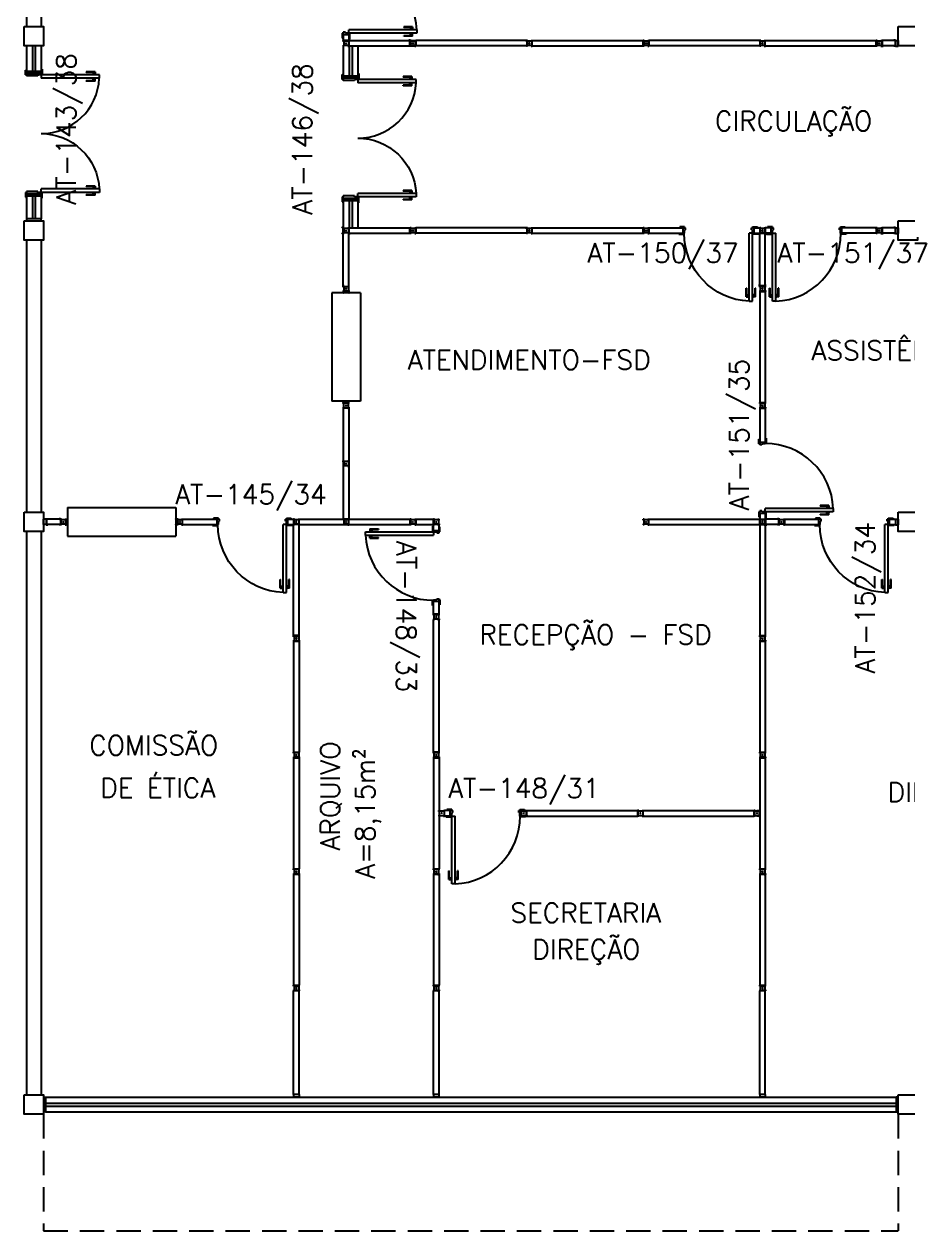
# Model space of a CAD drawing. Header units: millimetres. Extents: x 2069 to 2250, y 1124 to 1284.
# Drawn here: x 2212.09 to 2221.19, y 1154.68 to 1167.11 of the extents above; entities that cross this region are included whole.
import ezdxf

# ---------------------------------------------------------------- set-up
doc = ezdxf.new("R2010")
doc.units = ezdxf.units.MM
doc.linetypes.add('HIDDEN', pattern=[0.375, 0.25, -0.125])
doc.linetypes.add('HIDDEN2', pattern=[0.1875, 0.125, -0.0625])
for name, color, linetype in [('ALV', 2, 'Continuous'), ('DIV', 2, 'Continuous'), ('DIV2', 2, 'Continuous'), ('ENDEREÇO', 2, 'Continuous'), ('JANELA', 1, 'Continuous'), ('MACANETA', 1, 'Continuous'), ('MARCO', 2, 'Continuous'), ('PILARES', 3, 'Continuous'), ('PORTA', 2, 'Continuous'), ('PROJ', 1, 'HIDDEN'), ('TEXTO', 2, 'Continuous'), ('ÁREA', 2, 'Continuous')]:
    doc.layers.add(name, color=color, linetype=linetype)
doc.styles.add('UNB-100', font='simplex.shx', dxfattribs={"height": 0.2})
doc.styles.add('UNB1-100', font='simplex.shx', dxfattribs={"height": 0.2})

# ---------------------------------------------------------------- blocks, each defined once
blk = doc.blocks.new('DIV12')
for p, q in [((-0.0051, 0), (0.0051, 0)), ((0, -0.0051), (0, 0.0051)), ((0.0285, 0.0285), (1.1715, 0.0285)), ((0.0285, -0.0285), (0.0285, 0.0285)), ((1.1715, -0.0285), (1.1715, 0.0285)), ((1.1949, 0), (1.2051, 0)), ((1.2, -0.0051), (1.2, 0.0051)), ((0.0285, -0.0285), (1.1715, -0.0285))]:
    blk.add_line(p, q)
blk = doc.blocks.new('DIV123')
for p, q in [((0.0051, 1.125), (-0.0051, 1.125)), ((0, 1.1199), (0, 1.1301)), ((-0.0285, 0.0285), (-0.0285, 1.0965)), ((0.0285, 1.0965), (-0.0285, 1.0965)), ((0.0285, 0.0285), (0.0285, 1.0965)), ((0.0285, 0.0285), (-0.0285, 0.0285)), ((0.0051, 0), (-0.0051, 0)), ((0, -0.0051), (0, 0.0051))]:
    blk.add_line(p, q)
blk = doc.blocks.new('IMTT')
for p, q in [((-0.005, 0), (0.005, 0)), ((0.029, 0.029), (0, 0.029)), ((0, -0.028), (0, 0.029)), ((0.029, -0.028), (0, -0.028))]:
    blk.add_line(p, q)
blk = doc.blocks.new('MTT')
for p, q in [((-0.029, 0.018), (-0.029, 0.029)), ((-0.019, 0.029), (-0.029, 0.029)), ((-0.024, 0.018), (-0.029, 0.018)), ((-0.024, 0.018), (-0.024, -0.019)), ((-0.019, 0.024), (-0.019, 0.029)), ((-0.019, 0.024), (0.018, 0.024)), ((-0.005, 0), (0.005, 0)), ((0, -0.005), (0, 0.005)), ((0.018, 0.024), (0.018, 0.029)), ((0.018, 0.029), (0.029, 0.029)), ((0.024, 0.018), (0.029, 0.018)), ((0.024, 0.018), (0.024, -0.019)), ((0.029, 0.018), (0.029, 0.029)), ((-0.029, -0.019), (-0.024, -0.019)), ((-0.029, -0.019), (-0.029, -0.029)), ((-0.019, -0.029), (-0.029, -0.029)), ((0.018, -0.024), (-0.019, -0.024)), ((-0.019, -0.024), (-0.019, -0.029)), ((0.018, -0.024), (0.018, -0.029)), ((0.018, -0.029), (0.029, -0.029)), ((0.029, -0.019), (0.024, -0.019)), ((0.029, -0.019), (0.029, -0.029))]:
    blk.add_line(p, q)
blk = doc.blocks.new('DOOR-60')
at = {"layer": 'MACANETA', "color": 1}
for p, q in [((-0.08, -0.555), (-0.08, -0.465)), ((-0.08, -0.465), (-0.075, -0.465)), ((-0.075, -0.555), (-0.075, -0.465)), ((0.01, -0.555), (0.01, -0.465)), ((0.015, -0.465), (0.01, -0.465)), ((0.015, -0.555), (0.015, -0.465)), ((-0.08, -0.555), (-0.053, -0.555)), ((-0.075, -0.535), (-0.053, -0.535)), ((-0.053, -0.528), (-0.05, -0.528)), ((-0.053, -0.563), (-0.053, -0.528)), ((-0.053, -0.563), (-0.05, -0.563)), ((-0.012, -0.528), (-0.015, -0.528)), ((-0.012, -0.563), (-0.015, -0.563)), ((-0.012, -0.563), (-0.012, -0.528)), ((0.01, -0.535), (-0.012, -0.535)), ((0.015, -0.555), (-0.012, -0.555))]:
    blk.add_line(p, q, dxfattribs=at)
at = {"layer": 'PORTA'}
for p, q in [((-0.05, -0.6), (-0.05, 0)), ((-0.015, 0), (-0.05, 0)), ((-0.015, -0.6), (-0.015, 0)), ((-0.05, -0.6), (-0.015, -0.6))]:
    blk.add_line(p, q, dxfattribs=at)
at = {"layer": 'PORTA', "color": 1}
blk.add_arc((-0.02, 0), 0.6, 180, 267.134, dxfattribs=at)
blk = doc.blocks.new('DOOR70')
at = {"layer": 'MACANETA', "color": 1}
for p, q in [((-0.015, -0.565), (-0.01, -0.565)), ((-0.015, -0.655), (-0.015, -0.565)), ((-0.01, -0.655), (-0.01, -0.565)), ((0.08, -0.565), (0.075, -0.565)), ((0.075, -0.655), (0.075, -0.565)), ((0.08, -0.655), (0.08, -0.565)), ((-0.015, -0.655), (0.012, -0.655)), ((-0.01, -0.635), (0.012, -0.635)), ((0.012, -0.663), (0.012, -0.628)), ((0.012, -0.628), (0.015, -0.628)), ((0.012, -0.663), (0.015, -0.663)), ((0.053, -0.628), (0.05, -0.628)), ((0.053, -0.663), (0.05, -0.663)), ((0.053, -0.663), (0.053, -0.628)), ((0.075, -0.635), (0.053, -0.635)), ((0.08, -0.655), (0.053, -0.655))]:
    blk.add_line(p, q, dxfattribs=at)
at = {"layer": 'PORTA'}
for p, q in [((0.015, -0.7), (0.015, 0)), ((0.015, 0), (0.05, 0)), ((0.05, -0.7), (0.05, 0)), ((0.05, -0.7), (0.015, -0.7))]:
    blk.add_line(p, q, dxfattribs=at)
at = {"layer": 'PORTA', "color": 1}
blk.add_arc((0.02, 0), 0.7, 272.4563, 0, dxfattribs=at)
blk = doc.blocks.new('GCH12')
for p, q in [((0.043, 0.148), (1.157, 0.148)), ((0.043, -0.149), (0.043, 0.148)), ((1.157, -0.149), (1.157, 0.148)), ((-0.005, 0), (0.005, 0)), ((0, -0.005), (0, 0.005)), ((0.028, -0.029), (0.028, 0.028)), ((0.028, 0.028), (0.043, 0.028)), ((0.043, 0.03), (0.043, 0.028)), ((1.157, 0.03), (1.157, 0.028)), ((1.171, 0.028), (1.157, 0.028)), ((1.171, -0.029), (1.171, 0.028)), ((1.205, 0), (1.195, 0)), ((1.2, -0.005), (1.2, 0.005)), ((0.028, -0.029), (0.043, -0.029)), ((0.043, -0.029), (0.043, -0.031)), ((1.157, -0.029), (1.157, -0.031)), ((1.171, -0.029), (1.157, -0.029)), ((0.043, -0.149), (1.157, -0.149))]:
    blk.add_line(p, q)

msp = doc.modelspace()

# ---------------------------------------------------------------- linework, layer by layer
at = {"layer": 'ALV'}
for p, q in [((2212.11825, 1169.88127), (2212.11825, 1167.08127)), ((2212.26825, 1169.88127), (2212.26825, 1167.08127)), ((2212.26825, 1166.59878), (2212.11825, 1166.59878)), ((2212.11825, 1166.59878), (2212.26825, 1166.59878)), ((2215.52975, 1166.55193), (2215.37975, 1166.55193)), ((2215.37975, 1166.55193), (2215.52975, 1166.55193)), ((2212.26825, 1165.35877), (2212.11825, 1165.35877)), ((2212.11825, 1165.35377), (2212.11825, 1165.35877)), ((2212.26825, 1165.35377), (2212.11825, 1165.35377)), ((2212.26825, 1165.35377), (2212.26825, 1165.35877)), ((2215.52975, 1165.31192), (2215.37975, 1165.31192)), ((2215.37975, 1165.30692), (2215.37975, 1165.31192)), ((2215.52975, 1165.30692), (2215.37975, 1165.30692)), ((2215.52975, 1165.30692), (2215.52975, 1165.31192)), ((2212.11825, 1164.88127), (2212.11825, 1162.08127)), ((2212.26825, 1164.88127), (2212.26825, 1162.08127)), ((2212.11825, 1161.88127), (2212.11825, 1156.08127)), ((2212.26825, 1161.88127), (2212.26825, 1156.08127)), ((2212.29325, 1156.05627), (2212.29325, 1155.90627)), ((2221.09325, 1155.90627), (2221.09325, 1156.05627))]:
    msp.add_line(p, q, dxfattribs=at)
at = {"layer": 'DIV'}
for p, q in [((2215.43675, 1166.93827), (2215.37975, 1166.93827)), ((2215.43175, 1166.92827), (2215.43675, 1166.92827)), ((2215.43175, 1166.92827), (2215.43175, 1166.92627)), ((2215.43175, 1166.92627), (2215.43675, 1166.92627)), ((2215.43175, 1166.89327), (2215.43675, 1166.89327)), ((2215.43175, 1166.89327), (2215.43175, 1166.89127)), ((2215.43175, 1166.89127), (2215.43675, 1166.89127)), ((2215.43675, 1166.94027), (2215.45113, 1166.94027)), ((2215.43675, 1166.89327), (2215.43675, 1166.92627)), ((2215.43675, 1166.87927), (2215.43675, 1166.89127)), ((2215.43675, 1166.87927), (2215.45113, 1166.87927)), ((2215.43875, 1166.93827), (2216.06625, 1166.93827)), ((2215.43875, 1166.88127), (2215.43875, 1166.93827)), ((2215.43875, 1166.88127), (2216.06625, 1166.88127)), ((2215.45113, 1166.94027), (2215.45113, 1166.93827)), ((2215.45113, 1166.88127), (2215.45113, 1166.87927)), ((2216.05387, 1166.94027), (2216.05387, 1166.93827)), ((2216.06825, 1166.94027), (2216.05387, 1166.94027)), ((2216.05387, 1166.88127), (2216.05387, 1166.87927)), ((2216.06825, 1166.87927), (2216.05387, 1166.87927)), ((2216.06625, 1166.88127), (2216.06625, 1166.93827)), ((2216.06825, 1166.92827), (2216.06825, 1166.94027)), ((2216.07325, 1166.92827), (2216.06825, 1166.92827)), ((2216.07325, 1166.92627), (2216.06825, 1166.92627)), ((2216.06825, 1166.89327), (2216.06825, 1166.92627)), ((2216.07325, 1166.89327), (2216.06825, 1166.89327)), ((2216.07325, 1166.89127), (2216.06825, 1166.89127)), ((2216.06825, 1166.87927), (2216.06825, 1166.89127)), ((2216.07325, 1166.92827), (2216.07325, 1166.92627)), ((2216.07325, 1166.89327), (2216.07325, 1166.89127)), ((2216.09165, 1166.90977), (2216.10185, 1166.90977)), ((2216.09165, 1166.90977), (2216.10185, 1166.90977)), ((2216.09165, 1166.90977), (2216.10185, 1166.90977)), ((2216.09675, 1166.90467), (2216.09675, 1166.91487)), ((2216.09675, 1166.91487), (2216.09675, 1166.90467)), ((2216.09675, 1166.90467), (2216.09675, 1166.91487)), ((2215.36537, 1165.01177), (2215.36537, 1165.00977)), ((2215.37975, 1165.01177), (2215.36537, 1165.01177)), ((2215.37775, 1164.95277), (2215.37775, 1165.00977)), ((2215.38475, 1164.99977), (2215.37975, 1164.99977)), ((2215.38475, 1164.99777), (2215.37975, 1164.99777)), ((2215.37975, 1164.96477), (2215.37975, 1164.99777)), ((2215.38475, 1164.99977), (2215.38475, 1164.99777)), ((2215.43175, 1164.99977), (2215.43675, 1164.99977)), ((2215.43175, 1164.99977), (2215.43175, 1164.99777)), ((2215.43175, 1164.99777), (2215.43675, 1164.99777)), ((2215.43675, 1165.01177), (2215.45113, 1165.01177)), ((2215.43675, 1164.96477), (2215.43675, 1164.99777)), ((2215.43875, 1165.00977), (2216.06625, 1165.00977)), ((2215.43875, 1164.95277), (2215.43875, 1165.00977)), ((2215.45113, 1165.01177), (2215.45113, 1165.00977)), ((2216.06625, 1164.95277), (2216.06625, 1165.00977)), ((2215.36537, 1164.95277), (2215.36537, 1164.95077)), ((2215.37975, 1164.95077), (2215.36537, 1164.95077)), ((2215.38475, 1164.96477), (2215.37975, 1164.96477)), ((2215.38475, 1164.96277), (2215.37975, 1164.96277)), ((2215.37975, 1164.95077), (2215.37975, 1164.96277)), ((2215.37975, 1164.40977), (2215.37975, 1164.95277)), ((2215.38475, 1164.96477), (2215.38475, 1164.96277)), ((2215.43175, 1164.96477), (2215.43675, 1164.96477)), ((2215.43175, 1164.96477), (2215.43175, 1164.96277)), ((2215.43175, 1164.96277), (2215.43675, 1164.96277)), ((2215.43675, 1164.95077), (2215.43675, 1164.96277)), ((2215.43675, 1164.40977), (2215.43675, 1164.95277)), ((2215.43675, 1164.95077), (2215.45113, 1164.95077)), ((2215.43875, 1164.95277), (2216.06625, 1164.95277)), ((2215.45113, 1164.95277), (2215.45113, 1164.95077)), ((2216.05387, 1164.95277), (2216.05387, 1164.95077)), ((2216.06825, 1164.95077), (2216.05387, 1164.95077)), ((2216.36525, 1161.95277), (2216.30825, 1161.95277)), ((2216.30825, 1161.03077), (2216.30825, 1161.16377)), ((2216.36525, 1161.03077), (2216.36525, 1161.16377)), ((2216.36525, 1161.03077), (2216.30825, 1161.03077)), ((2216.34185, 1161.00227), (2216.33165, 1161.00227)), ((2216.34185, 1161.00227), (2216.33165, 1161.00227)), ((2216.33675, 1160.99717), (2216.33675, 1161.00737)), ((2216.33675, 1160.99717), (2216.33675, 1161.00737))]:
    msp.add_line(p, q, dxfattribs=at)
at = {"layer": 'DIV2'}
for p, q in [((2215.37975, 1167.01227), (2215.36975, 1167.01227)), ((2215.36975, 1167.01227), (2215.36975, 1166.96227)), ((2215.36975, 1166.96227), (2215.37975, 1166.96227)), ((2215.40175, 1167.02227), (2215.37975, 1167.02227)), ((2215.37975, 1167.02227), (2215.37975, 1167.01227)), ((2215.37975, 1166.99727), (2215.37975, 1167.01227)), ((2215.37975, 1166.99727), (2215.37975, 1166.93827)), ((2215.43675, 1166.99727), (2215.37975, 1166.99727)), ((2215.40175, 1167.01227), (2215.40175, 1167.02227)), ((2215.43675, 1167.01227), (2215.40175, 1167.01227)), ((2215.43675, 1167.00227), (2215.43675, 1167.01227)), ((2215.44675, 1167.00227), (2215.43675, 1167.00227)), ((2215.43675, 1166.99727), (2215.43675, 1167.00227)), ((2215.43675, 1166.99727), (2215.43675, 1166.93827)), ((2215.44675, 1166.95227), (2215.44675, 1167.00227)), ((2215.37975, 1166.93827), (2215.43675, 1166.93827)), ((2215.43675, 1166.95227), (2215.44675, 1166.95227)), ((2216.06825, 1166.93827), (2216.12525, 1166.93827)), ((2216.06825, 1166.88127), (2216.12525, 1166.88127)), ((2219.70185, 1166.90977), (2219.69165, 1166.90977)), ((2219.69675, 1166.90467), (2219.69675, 1166.91487)), ((2220.90185, 1166.90977), (2220.89165, 1166.90977)), ((2220.89675, 1166.91487), (2220.89675, 1166.90467)), ((2220.92025, 1166.92627), (2220.92025, 1166.92827)), ((2220.92025, 1166.92827), (2220.92525, 1166.92827)), ((2220.92025, 1166.92627), (2220.92525, 1166.92627)), ((2220.92025, 1166.89127), (2220.92025, 1166.89327)), ((2220.92025, 1166.89327), (2220.92525, 1166.89327)), ((2220.92025, 1166.89127), (2220.92525, 1166.89127)), ((2220.92525, 1166.94027), (2220.92525, 1166.92827)), ((2220.92525, 1166.94027), (2220.93963, 1166.94027)), ((2220.92525, 1166.92627), (2220.92525, 1166.89327)), ((2220.92525, 1166.89127), (2220.92525, 1166.87927)), ((2220.92525, 1166.87927), (2220.93963, 1166.87927)), ((2220.92725, 1166.93827), (2220.92725, 1166.88127)), ((2221.06275, 1166.93827), (2220.92725, 1166.93827)), ((2221.06275, 1166.88127), (2220.92725, 1166.88127)), ((2220.93963, 1166.93827), (2220.93963, 1166.94027)), ((2220.93963, 1166.87927), (2220.93963, 1166.88127)), ((2221.06475, 1166.94027), (2221.05037, 1166.94027)), ((2221.05037, 1166.93827), (2221.05037, 1166.94027)), ((2221.05037, 1166.87927), (2221.05037, 1166.88127)), ((2221.06475, 1166.87927), (2221.05037, 1166.87927)), ((2221.06275, 1166.93827), (2221.06275, 1166.88127)), ((2221.06475, 1166.94027), (2221.06475, 1166.92827)), ((2221.06975, 1166.92827), (2221.06475, 1166.92827)), ((2221.06975, 1166.92627), (2221.06475, 1166.92627)), ((2221.06475, 1166.92627), (2221.06475, 1166.89327)), ((2221.06975, 1166.89327), (2221.06475, 1166.89327)), ((2221.06975, 1166.89127), (2221.06475, 1166.89127)), ((2221.06475, 1166.89127), (2221.06475, 1166.87927)), ((2221.06975, 1166.92627), (2221.06975, 1166.92827)), ((2221.06975, 1166.89127), (2221.06975, 1166.89327)), ((2221.08815, 1166.90977), (2221.09835, 1166.90977)), ((2221.09325, 1166.91487), (2221.09325, 1166.90467)), ((2218.49165, 1164.98127), (2218.50185, 1164.98127)), ((2218.49675, 1164.98637), (2218.49675, 1164.97617)), ((2218.52525, 1165.00977), (2218.52525, 1164.95277)), ((2218.52525, 1165.00977), (2218.87925, 1165.00977)), ((2218.89425, 1165.01977), (2218.84425, 1165.01977)), ((2218.84425, 1165.01977), (2218.84425, 1165.00977)), ((2218.87925, 1164.95277), (2218.87925, 1165.00977)), ((2218.87925, 1165.00977), (2218.89425, 1165.00977)), ((2218.89425, 1165.00977), (2218.89425, 1165.01977)), ((2218.90425, 1165.00977), (2218.89425, 1165.00977)), ((2218.89425, 1164.95277), (2218.89425, 1164.98777)), ((2218.89425, 1164.98777), (2218.90425, 1164.98777)), ((2218.90425, 1164.98777), (2218.90425, 1165.00977)), ((2219.58425, 1164.98777), (2219.58425, 1165.00977)), ((2219.58425, 1165.00977), (2219.59425, 1165.00977)), ((2219.59425, 1164.98777), (2219.58425, 1164.98777)), ((2219.59425, 1165.00977), (2219.59425, 1165.01977)), ((2219.59425, 1165.01977), (2219.64425, 1165.01977)), ((2219.60925, 1165.00977), (2219.59425, 1165.00977)), ((2219.59425, 1164.95277), (2219.59425, 1164.98777)), ((2219.60925, 1165.00977), (2219.66825, 1165.00977)), ((2219.60925, 1164.95277), (2219.60925, 1165.00977)), ((2219.64425, 1165.01977), (2219.64425, 1165.00977)), ((2219.66825, 1165.00977), (2219.66825, 1164.95277)), ((2219.70185, 1164.98127), (2219.69165, 1164.98127)), ((2219.70185, 1164.98127), (2219.69165, 1164.98127)), ((2219.69165, 1164.98127), (2219.70185, 1164.98127)), ((2219.69675, 1164.97617), (2219.69675, 1164.98637)), ((2219.69675, 1164.98637), (2219.69675, 1164.97617)), ((2219.69675, 1164.98637), (2219.69675, 1164.97617)), ((2219.72525, 1165.00977), (2219.72525, 1164.95277)), ((2219.78425, 1165.00977), (2219.72525, 1165.00977)), ((2219.79925, 1165.01977), (2219.74925, 1165.01977)), ((2219.74925, 1165.01977), (2219.74925, 1165.00977)), ((2219.78425, 1164.95277), (2219.78425, 1165.00977)), ((2219.78425, 1165.00977), (2219.79925, 1165.00977)), ((2219.79925, 1165.00977), (2219.79925, 1165.01977)), ((2219.80925, 1165.00977), (2219.79925, 1165.00977)), ((2219.79925, 1164.95277), (2219.79925, 1164.98777)), ((2219.79925, 1164.98777), (2219.80925, 1164.98777)), ((2219.80925, 1164.98777), (2219.80925, 1165.00977)), ((2220.48925, 1164.98777), (2220.48925, 1165.00977)), ((2220.48925, 1165.00977), (2220.49925, 1165.00977)), ((2220.49925, 1164.98777), (2220.48925, 1164.98777)), ((2220.49925, 1165.00977), (2220.49925, 1165.01977)), ((2220.49925, 1165.01977), (2220.54925, 1165.01977)), ((2220.51425, 1165.00977), (2220.49925, 1165.00977)), ((2220.49925, 1164.95277), (2220.49925, 1164.98777)), ((2220.86825, 1165.00977), (2220.51425, 1165.00977)), ((2220.51425, 1164.95277), (2220.51425, 1165.00977)), ((2220.54925, 1165.01977), (2220.54925, 1165.00977)), ((2220.86825, 1165.00977), (2220.86825, 1164.95277)), ((2220.90185, 1164.98127), (2220.89165, 1164.98127)), ((2220.90185, 1164.98127), (2220.89165, 1164.98127)), ((2220.89675, 1164.98637), (2220.89675, 1164.97617)), ((2220.89675, 1164.98637), (2220.89675, 1164.97617)), ((2220.92025, 1164.99777), (2220.92025, 1164.99977)), ((2220.92025, 1164.99977), (2220.92525, 1164.99977)), ((2220.92025, 1164.99777), (2220.92525, 1164.99777)), ((2220.92525, 1165.01177), (2220.92525, 1164.99977)), ((2220.92525, 1165.01177), (2220.93963, 1165.01177)), ((2220.92525, 1164.99777), (2220.92525, 1164.96477)), ((2220.92725, 1165.00977), (2220.92725, 1164.95277)), ((2221.06275, 1165.00977), (2220.92725, 1165.00977)), ((2220.93963, 1165.00977), (2220.93963, 1165.01177)), ((2221.06475, 1165.01177), (2221.05037, 1165.01177)), ((2221.05037, 1165.00977), (2221.05037, 1165.01177)), ((2221.06275, 1165.00977), (2221.06275, 1164.95277)), ((2221.06475, 1165.01177), (2221.06475, 1164.99977)), ((2221.06975, 1164.99977), (2221.06475, 1164.99977)), ((2221.06975, 1164.99777), (2221.06475, 1164.99777)), ((2221.06475, 1164.99777), (2221.06475, 1164.96477)), ((2221.06975, 1164.99777), (2221.06975, 1164.99977)), ((2218.52525, 1164.95277), (2218.87925, 1164.95277)), ((2218.83425, 1164.95277), (2218.83425, 1164.94277)), ((2218.83425, 1164.94277), (2218.88425, 1164.94277)), ((2218.87925, 1164.95277), (2218.88425, 1164.95277)), ((2218.88425, 1164.94277), (2218.88425, 1164.95277)), ((2218.88425, 1164.95277), (2218.89425, 1164.95277)), ((2219.60425, 1164.95277), (2219.59425, 1164.95277)), ((2219.60425, 1164.94277), (2219.60425, 1164.95277)), ((2219.60925, 1164.95277), (2219.60425, 1164.95277)), ((2219.65425, 1164.94277), (2219.60425, 1164.94277)), ((2219.60925, 1164.95277), (2219.66825, 1164.95277)), ((2219.65425, 1164.95277), (2219.65425, 1164.94277)), ((2219.66625, 1164.95277), (2219.66625, 1164.93839)), ((2219.67825, 1164.95277), (2219.66625, 1164.95277)), ((2219.66625, 1164.93839), (2219.66825, 1164.93839)), ((2219.66825, 1164.41177), (2219.66825, 1164.95077)), ((2219.72525, 1164.95077), (2219.66825, 1164.95077)), ((2219.67825, 1164.95777), (2219.67825, 1164.95277)), ((2219.67825, 1164.95777), (2219.68025, 1164.95777)), ((2219.68025, 1164.95777), (2219.68025, 1164.95277)), ((2219.71325, 1164.95277), (2219.68025, 1164.95277)), ((2219.71325, 1164.95777), (2219.71325, 1164.95277)), ((2219.71325, 1164.95777), (2219.71525, 1164.95777)), ((2219.71525, 1164.95777), (2219.71525, 1164.95277)), ((2219.72725, 1164.95277), (2219.71525, 1164.95277)), ((2219.78425, 1164.95277), (2219.72525, 1164.95277)), ((2219.72525, 1164.41177), (2219.72525, 1164.95077)), ((2219.72525, 1164.93839), (2219.72725, 1164.93839)), ((2219.72725, 1164.95277), (2219.72725, 1164.93839)), ((2219.73925, 1164.95277), (2219.73925, 1164.94277)), ((2219.73925, 1164.94277), (2219.78925, 1164.94277)), ((2219.78425, 1164.95277), (2219.78925, 1164.95277)), ((2219.78925, 1164.94277), (2219.78925, 1164.95277)), ((2219.78925, 1164.95277), (2219.79925, 1164.95277)), ((2220.50925, 1164.95277), (2220.49925, 1164.95277)), ((2220.50925, 1164.94277), (2220.50925, 1164.95277)), ((2220.51425, 1164.95277), (2220.50925, 1164.95277)), ((2220.55925, 1164.94277), (2220.50925, 1164.94277)), ((2220.86825, 1164.95277), (2220.51425, 1164.95277)), ((2220.55925, 1164.95277), (2220.55925, 1164.94277)), ((2220.92025, 1164.96277), (2220.92025, 1164.96477)), ((2220.92025, 1164.96477), (2220.92525, 1164.96477)), ((2220.92025, 1164.96277), (2220.92525, 1164.96277)), ((2220.92525, 1164.96277), (2220.92525, 1164.95077)), ((2220.92525, 1164.95077), (2220.93963, 1164.95077)), ((2221.06275, 1164.95277), (2220.92725, 1164.95277)), ((2220.93963, 1164.95077), (2220.93963, 1164.95277)), ((2221.05037, 1164.95077), (2221.05037, 1164.95277)), ((2221.06475, 1164.95077), (2221.05037, 1164.95077)), ((2221.06975, 1164.96477), (2221.06475, 1164.96477)), ((2221.06975, 1164.96277), (2221.06475, 1164.96277)), ((2221.06475, 1164.96277), (2221.06475, 1164.95077)), ((2221.06975, 1164.96277), (2221.06975, 1164.96477)), ((2219.66625, 1164.40977), (2219.66625, 1164.42415)), ((2219.66625, 1164.42415), (2219.66825, 1164.42415)), ((2219.67825, 1164.40977), (2219.66625, 1164.40977)), ((2219.72525, 1164.41177), (2219.66825, 1164.41177)), ((2219.67825, 1164.40477), (2219.67825, 1164.40977)), ((2219.67825, 1164.40477), (2219.68025, 1164.40477)), ((2219.71325, 1164.40977), (2219.68025, 1164.40977)), ((2219.68025, 1164.40477), (2219.68025, 1164.40977)), ((2219.70185, 1164.38127), (2219.69165, 1164.38127)), ((2219.69675, 1164.38637), (2219.69675, 1164.37617)), ((2219.71325, 1164.40477), (2219.71325, 1164.40977)), ((2219.71325, 1164.40477), (2219.71525, 1164.40477)), ((2219.72725, 1164.40977), (2219.71525, 1164.40977)), ((2219.71525, 1164.40477), (2219.71525, 1164.40977)), ((2219.72525, 1164.42415), (2219.72725, 1164.42415)), ((2219.72725, 1164.40977), (2219.72725, 1164.42415)), ((2219.66825, 1163.15277), (2219.66825, 1162.79877)), ((2219.66825, 1163.15277), (2219.72525, 1163.15277)), ((2219.69165, 1163.18127), (2219.70185, 1163.18127)), ((2219.69675, 1163.18637), (2219.69675, 1163.17617)), ((2219.72525, 1163.15277), (2219.72525, 1162.79877)), ((2219.65825, 1162.78377), (2219.65825, 1162.83377)), ((2219.65825, 1162.83377), (2219.66825, 1162.83377)), ((2219.66825, 1162.78377), (2219.65825, 1162.78377)), ((2219.72525, 1162.79877), (2219.66825, 1162.79877)), ((2219.66825, 1162.79877), (2219.66825, 1162.78377)), ((2219.66825, 1162.77377), (2219.66825, 1162.78377)), ((2219.69025, 1162.77377), (2219.66825, 1162.77377)), ((2219.72525, 1162.78377), (2219.69025, 1162.78377)), ((2219.69025, 1162.78377), (2219.69025, 1162.77377)), ((2219.72525, 1162.84377), (2219.73525, 1162.84377)), ((2219.72525, 1162.79877), (2219.72525, 1162.79377)), ((2219.73525, 1162.79377), (2219.72525, 1162.79377)), ((2219.72525, 1162.79377), (2219.72525, 1162.78377)), ((2219.73525, 1162.84377), (2219.73525, 1162.79377)), ((2212.29325, 1161.98637), (2212.29325, 1161.97617)), ((2212.31675, 1161.99977), (2212.32175, 1161.99977)), ((2212.31675, 1161.99777), (2212.31675, 1161.99977)), ((2212.31675, 1161.99777), (2212.32175, 1161.99777)), ((2212.32175, 1162.01177), (2212.33613, 1162.01177)), ((2212.32175, 1162.01177), (2212.32175, 1161.99977)), ((2212.32175, 1161.99777), (2212.32175, 1161.96477)), ((2212.46625, 1162.00977), (2212.32375, 1162.00977)), ((2212.32375, 1162.00977), (2212.32375, 1161.95277)), ((2212.33613, 1162.00977), (2212.33613, 1162.01177)), ((2212.46825, 1162.01177), (2212.45387, 1162.01177)), ((2212.45387, 1162.00977), (2212.45387, 1162.01177)), ((2212.46625, 1162.00977), (2212.46625, 1161.95277)), ((2212.46825, 1162.01177), (2212.46825, 1161.99977)), ((2212.47325, 1161.99977), (2212.46825, 1161.99977)), ((2212.47325, 1161.99777), (2212.46825, 1161.99777)), ((2212.46825, 1161.99777), (2212.46825, 1161.96477)), ((2212.47325, 1161.99777), (2212.47325, 1161.99977)), ((2212.49675, 1161.98637), (2212.49675, 1161.97617)), ((2213.69675, 1161.97617), (2213.69675, 1161.98637)), ((2213.72525, 1162.00977), (2214.07925, 1162.00977)), ((2213.72525, 1161.95277), (2213.72525, 1162.00977)), ((2214.09425, 1162.01977), (2214.04425, 1162.01977)), ((2214.04425, 1162.01977), (2214.04425, 1162.00977)), ((2214.07925, 1161.95277), (2214.07925, 1162.00977)), ((2214.07925, 1162.00977), (2214.09425, 1162.00977)), ((2214.09425, 1162.00977), (2214.09425, 1162.01977)), ((2214.10425, 1162.00977), (2214.09425, 1162.00977)), ((2214.09425, 1161.95277), (2214.09425, 1161.98777)), ((2214.09425, 1161.98777), (2214.10425, 1161.98777)), ((2214.10425, 1161.98777), (2214.10425, 1162.00977)), ((2214.78425, 1161.98777), (2214.78425, 1162.00977)), ((2214.78425, 1162.00977), (2214.79425, 1162.00977)), ((2214.79425, 1161.98777), (2214.78425, 1161.98777)), ((2214.79425, 1162.00977), (2214.79425, 1162.01977)), ((2214.79425, 1162.01977), (2214.84425, 1162.01977)), ((2214.80925, 1162.00977), (2214.79425, 1162.00977)), ((2214.79425, 1161.95277), (2214.79425, 1161.98777)), ((2214.80925, 1162.00977), (2214.86825, 1162.00977)), ((2214.80925, 1161.95277), (2214.80925, 1162.00977)), ((2214.84425, 1162.00977), (2214.84425, 1162.01977)), ((2214.86825, 1162.00977), (2214.86825, 1161.95277)), ((2214.89675, 1161.97617), (2214.89675, 1161.98637)), ((2216.12525, 1162.00977), (2216.12525, 1161.95277)), ((2216.12525, 1162.00977), (2216.30825, 1162.00977)), ((2216.30825, 1161.95277), (2216.30825, 1162.00977)), ((2219.66825, 1162.08377), (2219.65825, 1162.08377)), ((2219.65825, 1162.08377), (2219.65825, 1162.03377)), ((2219.65825, 1162.03377), (2219.66825, 1162.03377)), ((2219.69025, 1162.09377), (2219.66825, 1162.09377)), ((2219.66825, 1162.09377), (2219.66825, 1162.08377)), ((2219.66825, 1162.06877), (2219.66825, 1162.08377)), ((2219.66825, 1162.06877), (2219.66825, 1162.00977)), ((2219.72525, 1162.06877), (2219.66825, 1162.06877)), ((2219.66825, 1162.00977), (2219.72525, 1162.00977)), ((2219.69025, 1162.08377), (2219.69025, 1162.09377)), ((2219.72525, 1162.08377), (2219.69025, 1162.08377)), ((2219.69675, 1161.98637), (2219.69675, 1161.97617)), ((2219.69675, 1161.98637), (2219.69675, 1161.97617)), ((2219.72025, 1161.99977), (2219.72525, 1161.99977)), ((2219.72025, 1161.99777), (2219.72025, 1161.99977)), ((2219.72025, 1161.99777), (2219.72525, 1161.99777)), ((2219.72525, 1162.07377), (2219.72525, 1162.08377)), ((2219.73525, 1162.07377), (2219.72525, 1162.07377)), ((2219.72525, 1162.06877), (2219.72525, 1162.07377)), ((2219.72525, 1162.06877), (2219.72525, 1162.00977)), ((2219.72525, 1162.02377), (2219.73525, 1162.02377)), ((2219.72525, 1162.01177), (2219.73963, 1162.01177)), ((2219.72525, 1162.01177), (2219.72525, 1161.99977)), ((2219.72525, 1161.99777), (2219.72525, 1161.96477)), ((2219.86275, 1162.00977), (2219.72725, 1162.00977)), ((2219.72725, 1162.00977), (2219.72725, 1161.95277)), ((2219.73525, 1162.02377), (2219.73525, 1162.07377)), ((2219.73963, 1162.00977), (2219.73963, 1162.01177)), ((2219.86475, 1162.01177), (2219.85037, 1162.01177)), ((2219.85037, 1162.00977), (2219.85037, 1162.01177)), ((2219.86275, 1162.00977), (2219.86275, 1161.95277)), ((2219.86475, 1162.01177), (2219.86475, 1161.99977)), ((2219.86975, 1161.99977), (2219.86475, 1161.99977)), ((2219.86975, 1161.99777), (2219.86475, 1161.99777)), ((2219.86475, 1161.99777), (2219.86475, 1161.96477)), ((2219.86975, 1161.99777), (2219.86975, 1161.99977)), ((2219.89325, 1161.98637), (2219.89325, 1161.97617)), ((2219.89325, 1161.98637), (2219.89325, 1161.97617)), ((2219.92175, 1162.00977), (2219.92175, 1161.95277)), ((2219.92175, 1162.00977), (2220.27575, 1162.00977)), ((2220.29075, 1162.01977), (2220.24075, 1162.01977)), ((2220.24075, 1162.01977), (2220.24075, 1162.00977)), ((2220.27575, 1161.95277), (2220.27575, 1162.00977)), ((2220.27575, 1162.00977), (2220.29075, 1162.00977)), ((2220.29075, 1162.00977), (2220.29075, 1162.01977)), ((2220.30075, 1162.00977), (2220.29075, 1162.00977)), ((2220.29075, 1161.95277), (2220.29075, 1161.98777)), ((2220.29075, 1161.98777), (2220.30075, 1161.98777)), ((2220.30075, 1161.98777), (2220.30075, 1162.00977)), ((2220.98075, 1161.98777), (2220.98075, 1162.00977)), ((2220.98075, 1162.00977), (2220.99075, 1162.00977)), ((2220.99075, 1161.98777), (2220.98075, 1161.98777)), ((2220.99075, 1162.00977), (2220.99075, 1162.01977)), ((2220.99075, 1162.01977), (2221.04075, 1162.01977)), ((2221.00575, 1162.00977), (2220.99075, 1162.00977)), ((2220.99075, 1161.95277), (2220.99075, 1161.98777)), ((2221.00575, 1162.00977), (2221.06475, 1162.00977)), ((2221.00575, 1161.95277), (2221.00575, 1162.00977)), ((2221.04075, 1162.01977), (2221.04075, 1162.00977)), ((2221.06475, 1162.00977), (2221.06475, 1161.95277)), ((2221.09325, 1161.98637), (2221.09325, 1161.97617)), ((2212.29835, 1161.98127), (2212.28815, 1161.98127)), ((2212.31675, 1161.96477), (2212.32175, 1161.96477)), ((2212.31675, 1161.96277), (2212.31675, 1161.96477)), ((2212.31675, 1161.96277), (2212.32175, 1161.96277)), ((2212.32175, 1161.96277), (2212.32175, 1161.95077)), ((2212.32175, 1161.95077), (2212.33613, 1161.95077)), ((2212.46625, 1161.95277), (2212.32375, 1161.95277)), ((2212.33613, 1161.95077), (2212.33613, 1161.95277)), ((2212.45387, 1161.95077), (2212.45387, 1161.95277)), ((2212.46825, 1161.95077), (2212.45387, 1161.95077)), ((2212.47325, 1161.96477), (2212.46825, 1161.96477)), ((2212.47325, 1161.96277), (2212.46825, 1161.96277)), ((2212.46825, 1161.96277), (2212.46825, 1161.95077)), ((2212.47325, 1161.96277), (2212.47325, 1161.96477)), ((2212.49165, 1161.98127), (2212.50185, 1161.98127)), ((2213.69165, 1161.98127), (2213.70185, 1161.98127)), ((2213.72525, 1161.95277), (2214.07925, 1161.95277)), ((2214.03425, 1161.95277), (2214.03425, 1161.94277)), ((2214.03425, 1161.94277), (2214.08425, 1161.94277)), ((2214.07925, 1161.95277), (2214.08425, 1161.95277)), ((2214.08425, 1161.94277), (2214.08425, 1161.95277)), ((2214.08425, 1161.95277), (2214.09425, 1161.95277)), ((2214.80425, 1161.95277), (2214.79425, 1161.95277)), ((2214.80425, 1161.94277), (2214.80425, 1161.95277)), ((2214.80925, 1161.95277), (2214.80425, 1161.95277)), ((2214.85425, 1161.94277), (2214.80425, 1161.94277)), ((2214.80925, 1161.95277), (2214.86825, 1161.95277)), ((2214.85425, 1161.94277), (2214.85425, 1161.95277)), ((2214.90185, 1161.98127), (2214.89165, 1161.98127)), ((2216.12525, 1161.95277), (2216.30825, 1161.95277)), ((2216.30825, 1161.93877), (2216.29825, 1161.93877)), ((2216.29825, 1161.93877), (2216.29825, 1161.88877)), ((2216.29825, 1161.88877), (2216.30825, 1161.88877)), ((2216.30825, 1161.89377), (2216.30825, 1161.95277)), ((2216.36525, 1161.95277), (2216.30825, 1161.95277)), ((2216.30825, 1161.89377), (2216.36525, 1161.89377)), ((2216.30825, 1161.89377), (2216.30825, 1161.88877)), ((2216.30825, 1161.88877), (2216.30825, 1161.87877)), ((2216.30825, 1161.87877), (2216.34325, 1161.87877)), ((2216.34325, 1161.87877), (2216.34325, 1161.86877)), ((2216.34325, 1161.86877), (2216.36525, 1161.86877)), ((2216.36525, 1161.89377), (2216.36525, 1161.95277)), ((2216.37525, 1161.92877), (2216.36525, 1161.92877)), ((2216.36525, 1161.89377), (2216.36525, 1161.87877)), ((2216.36525, 1161.86877), (2216.36525, 1161.87877)), ((2216.36525, 1161.87877), (2216.37525, 1161.87877)), ((2216.37525, 1161.87877), (2216.37525, 1161.92877)), ((2219.70185, 1161.98127), (2219.69165, 1161.98127)), ((2219.69165, 1161.98127), (2219.70185, 1161.98127)), ((2219.72025, 1161.96477), (2219.72525, 1161.96477)), ((2219.72025, 1161.96277), (2219.72025, 1161.96477)), ((2219.72025, 1161.96277), (2219.72525, 1161.96277)), ((2219.72525, 1161.96277), (2219.72525, 1161.95077)), ((2219.72525, 1161.95077), (2219.73963, 1161.95077)), ((2219.86275, 1161.95277), (2219.72725, 1161.95277)), ((2219.73963, 1161.95077), (2219.73963, 1161.95277)), ((2219.85037, 1161.95077), (2219.85037, 1161.95277)), ((2219.86475, 1161.95077), (2219.85037, 1161.95077)), ((2219.86975, 1161.96477), (2219.86475, 1161.96477)), ((2219.86975, 1161.96277), (2219.86475, 1161.96277)), ((2219.86475, 1161.96277), (2219.86475, 1161.95077)), ((2219.86975, 1161.96277), (2219.86975, 1161.96477)), ((2219.88815, 1161.98127), (2219.89835, 1161.98127)), ((2219.88815, 1161.98127), (2219.89835, 1161.98127)), ((2219.92175, 1161.95277), (2220.27575, 1161.95277)), ((2220.23075, 1161.95277), (2220.23075, 1161.94277)), ((2220.23075, 1161.94277), (2220.28075, 1161.94277)), ((2220.27575, 1161.95277), (2220.28075, 1161.95277)), ((2220.28075, 1161.94277), (2220.28075, 1161.95277)), ((2220.28075, 1161.95277), (2220.29075, 1161.95277)), ((2221.00075, 1161.95277), (2220.99075, 1161.95277)), ((2221.00075, 1161.94277), (2221.00075, 1161.95277)), ((2221.00575, 1161.95277), (2221.00075, 1161.95277)), ((2221.05075, 1161.94277), (2221.00075, 1161.94277)), ((2221.00575, 1161.95277), (2221.06475, 1161.95277)), ((2221.05075, 1161.95277), (2221.05075, 1161.94277)), ((2221.08815, 1161.98127), (2221.09835, 1161.98127)), ((2216.29825, 1161.11877), (2216.29825, 1161.16877)), ((2216.29825, 1161.16877), (2216.30825, 1161.16877)), ((2216.30825, 1161.11877), (2216.29825, 1161.11877)), ((2216.30825, 1161.16877), (2216.30825, 1161.17877)), ((2216.30825, 1161.17877), (2216.34325, 1161.17877)), ((2216.30825, 1161.16377), (2216.30825, 1161.16877)), ((2216.30825, 1161.16377), (2216.36525, 1161.16377)), ((2216.34325, 1161.17877), (2216.34325, 1161.18877)), ((2216.34325, 1161.18877), (2216.36525, 1161.18877)), ((2216.36525, 1161.18877), (2216.36525, 1161.17877)), ((2216.36525, 1161.17877), (2216.37525, 1161.17877)), ((2216.36525, 1161.16377), (2216.36525, 1161.17877)), ((2216.37525, 1161.12877), (2216.36525, 1161.12877)), ((2216.37525, 1161.17877), (2216.37525, 1161.12877)), ((2216.30825, 1159.59977), (2216.30825, 1160.97377)), ((2216.36525, 1159.59977), (2216.36525, 1160.97377)), ((2216.36525, 1159.60977), (2216.30825, 1159.60977)), ((2216.48125, 1159.00977), (2216.42225, 1159.00977)), ((2216.49625, 1159.01977), (2216.44625, 1159.01977)), ((2216.48125, 1158.95277), (2216.48125, 1159.00977)), ((2216.48125, 1159.00977), (2216.49625, 1159.00977)), ((2216.49625, 1159.00977), (2216.49625, 1159.01977)), ((2216.50625, 1159.00977), (2216.49625, 1159.00977)), ((2216.50625, 1158.98777), (2216.50625, 1159.00977)), ((2217.18625, 1158.98777), (2217.18625, 1159.00977)), ((2217.18625, 1159.00977), (2217.19625, 1159.00977)), ((2217.19625, 1159.00977), (2217.19625, 1159.01977)), ((2217.19625, 1159.01977), (2217.24625, 1159.01977)), ((2217.21125, 1159.00977), (2217.19625, 1159.00977)), ((2217.21125, 1158.95277), (2217.21125, 1159.00977)), ((2217.24625, 1159.01977), (2217.24625, 1159.00977)), ((2216.48125, 1158.95277), (2216.42225, 1158.95277)), ((2216.43625, 1158.94277), (2216.48625, 1158.94277)), ((2216.48125, 1158.95277), (2216.48625, 1158.95277)), ((2216.48625, 1158.94277), (2216.48625, 1158.95277)), ((2216.48625, 1158.95277), (2216.49625, 1158.95277)), ((2216.49625, 1158.95277), (2216.49625, 1158.98777)), ((2216.49625, 1158.98777), (2216.50625, 1158.98777)), ((2217.19625, 1158.98777), (2217.18625, 1158.98777)), ((2217.19625, 1158.95277), (2217.19625, 1158.98777)), ((2217.20625, 1158.95277), (2217.19625, 1158.95277)), ((2217.20625, 1158.94277), (2217.20625, 1158.95277)), ((2217.21125, 1158.95277), (2217.20625, 1158.95277)), ((2217.25625, 1158.94277), (2217.20625, 1158.94277)), ((2217.25625, 1158.95277), (2217.25625, 1158.94277))]:
    msp.add_line(p, q, dxfattribs=at)
at = {"layer": 'JANELA'}
for p, q in [((2212.11825, 1166.88127), (2212.11825, 1166.61878)), ((2212.17825, 1166.88127), (2212.17825, 1166.61878)), ((2212.20825, 1166.88127), (2212.20825, 1166.61878)), ((2212.26825, 1166.88127), (2212.26825, 1166.61878)), ((2215.37975, 1166.88127), (2215.37975, 1166.57193)), ((2215.43975, 1166.87927), (2215.43975, 1166.57193)), ((2215.46975, 1166.88127), (2215.46975, 1166.57193)), ((2215.52975, 1166.88127), (2215.52975, 1166.57193)), ((2212.11825, 1165.33377), (2212.11825, 1165.10127)), ((2212.17825, 1165.33377), (2212.17825, 1165.10127)), ((2212.20825, 1165.33377), (2212.20825, 1165.10127)), ((2212.26825, 1165.33377), (2212.26825, 1165.10127)), ((2215.37975, 1165.28692), (2215.37975, 1165.01177)), ((2215.43975, 1165.28692), (2215.43975, 1165.01177)), ((2215.46975, 1165.28692), (2215.46975, 1165.00977)), ((2215.52975, 1165.28692), (2215.52975, 1165.00977)), ((2212.31325, 1156.05627), (2221.07325, 1156.05627)), ((2212.31325, 1155.99627), (2221.07325, 1155.99627)), ((2212.31325, 1155.96627), (2221.07325, 1155.96627)), ((2212.31325, 1155.90627), (2221.07325, 1155.90627))]:
    msp.add_line(p, q, dxfattribs=at)
at = {"layer": 'JANELA', "color": 3}
for p, q in [((2212.26825, 1166.61878), (2212.11825, 1166.61878)), ((2212.11825, 1166.61878), (2212.11825, 1166.59878)), ((2212.26825, 1166.59878), (2212.26825, 1166.61878)), ((2215.52975, 1166.57193), (2215.37975, 1166.57193)), ((2215.37975, 1166.57193), (2215.37975, 1166.55193)), ((2215.52975, 1166.55193), (2215.52975, 1166.57193)), ((2212.11825, 1165.33377), (2212.11825, 1165.35377)), ((2212.26825, 1165.35377), (2212.26825, 1165.33377)), ((2212.26825, 1165.33377), (2212.11825, 1165.33377)), ((2215.37975, 1165.28692), (2215.37975, 1165.30692)), ((2215.52975, 1165.28692), (2215.37975, 1165.28692)), ((2215.52975, 1165.30692), (2215.52975, 1165.28692)), ((2212.11825, 1165.10127), (2212.11825, 1165.08127)), ((2212.26825, 1165.10127), (2212.11825, 1165.10127)), ((2212.26825, 1165.08127), (2212.26825, 1165.10127)), ((2212.29325, 1156.05627), (2212.31325, 1156.05627)), ((2212.31325, 1156.05627), (2212.31325, 1155.90627)), ((2221.07325, 1156.05627), (2221.07325, 1155.90627)), ((2221.09325, 1156.05627), (2221.07325, 1156.05627)), ((2212.31325, 1155.90627), (2212.29325, 1155.90627)), ((2221.07325, 1155.90627), (2221.09325, 1155.90627))]:
    msp.add_line(p, q, dxfattribs=at)
at = {"layer": 'MARCO'}
for p, q in [((2212.10825, 1166.58378), (2212.10825, 1166.63378)), ((2212.10825, 1166.63378), (2212.11825, 1166.63378)), ((2212.11825, 1166.58378), (2212.10825, 1166.58378)), ((2212.11825, 1166.59878), (2212.11825, 1166.58378)), ((2212.11825, 1166.57378), (2212.11825, 1166.58378)), ((2212.26825, 1166.58378), (2212.23325, 1166.58378)), ((2212.23325, 1166.58378), (2212.23325, 1166.57378)), ((2212.26825, 1166.64378), (2212.27825, 1166.64378)), ((2212.26825, 1166.59878), (2212.26825, 1166.59378)), ((2212.27825, 1166.59378), (2212.26825, 1166.59378)), ((2212.26825, 1166.59378), (2212.26825, 1166.58378)), ((2212.27825, 1166.64378), (2212.27825, 1166.59378)), ((2215.36975, 1166.53693), (2215.36975, 1166.58693)), ((2215.36975, 1166.58693), (2215.37975, 1166.58693)), ((2215.52975, 1166.59693), (2215.53975, 1166.59693)), ((2215.53975, 1166.59693), (2215.53975, 1166.54693)), ((2212.23325, 1166.57378), (2212.11825, 1166.57378)), ((2215.37975, 1166.53693), (2215.36975, 1166.53693)), ((2215.37975, 1166.55193), (2215.37975, 1166.53693)), ((2215.37975, 1166.52693), (2215.37975, 1166.53693)), ((2215.49475, 1166.52693), (2215.37975, 1166.52693)), ((2215.52975, 1166.53693), (2215.49475, 1166.53693)), ((2215.49475, 1166.53693), (2215.49475, 1166.52693)), ((2215.52975, 1166.55193), (2215.52975, 1166.54693)), ((2215.53975, 1166.54693), (2215.52975, 1166.54693)), ((2215.52975, 1166.54693), (2215.52975, 1166.53693)), ((2212.10825, 1165.37377), (2212.10825, 1165.32377)), ((2212.11825, 1165.37377), (2212.10825, 1165.37377)), ((2212.11825, 1165.38377), (2212.11825, 1165.37377)), ((2212.23325, 1165.38377), (2212.11825, 1165.38377)), ((2212.11825, 1165.35877), (2212.11825, 1165.37377)), ((2212.23325, 1165.37377), (2212.23325, 1165.38377)), ((2212.26825, 1165.37377), (2212.23325, 1165.37377)), ((2212.26825, 1165.36377), (2212.26825, 1165.37377)), ((2212.26825, 1165.35877), (2212.26825, 1165.36377)), ((2212.27825, 1165.36377), (2212.26825, 1165.36377)), ((2212.27825, 1165.31377), (2212.27825, 1165.36377)), ((2212.10825, 1165.32377), (2212.11825, 1165.32377)), ((2212.26825, 1165.31377), (2212.27825, 1165.31377)), ((2215.36975, 1165.32692), (2215.36975, 1165.27692)), ((2215.37975, 1165.32692), (2215.36975, 1165.32692)), ((2215.36975, 1165.27692), (2215.37975, 1165.27692)), ((2215.37975, 1165.33692), (2215.37975, 1165.32692)), ((2215.49475, 1165.33692), (2215.37975, 1165.33692)), ((2215.37975, 1165.31192), (2215.37975, 1165.32692)), ((2215.49475, 1165.32692), (2215.49475, 1165.33692)), ((2215.52975, 1165.32692), (2215.49475, 1165.32692)), ((2215.52975, 1165.31692), (2215.52975, 1165.32692)), ((2215.52975, 1165.31192), (2215.52975, 1165.31692)), ((2215.53975, 1165.31692), (2215.52975, 1165.31692)), ((2215.52975, 1165.26692), (2215.53975, 1165.26692)), ((2215.53975, 1165.26692), (2215.53975, 1165.31692))]:
    msp.add_line(p, q, dxfattribs=at)
at = {"layer": 'PILARES'}
for points in [[(2212.09325, 1167.08127), (2212.29325, 1167.08127), (2212.29325, 1166.88127), (2212.09325, 1166.88127)], [(2221.09325, 1167.08127), (2221.29325, 1167.08127), (2221.29325, 1166.88127), (2221.09325, 1166.88127)], [(2212.09325, 1165.08127), (2212.29325, 1165.08127), (2212.29325, 1164.88127), (2212.09325, 1164.88127)], [(2221.09325, 1165.08127), (2221.29325, 1165.08127), (2221.29325, 1164.88127), (2221.09325, 1164.88127)], [(2212.09325, 1162.08127), (2212.29325, 1162.08127), (2212.29325, 1161.88127), (2212.09325, 1161.88127)], [(2221.09325, 1162.08127), (2221.29325, 1162.08127), (2221.29325, 1161.88127), (2221.09325, 1161.88127)], [(2212.09325, 1156.08127), (2212.29325, 1156.08127), (2212.29325, 1155.88127), (2212.09325, 1155.88127)], [(2221.09325, 1156.08127), (2221.29325, 1156.08127), (2221.29325, 1155.88127), (2221.09325, 1155.88127)]]:
    msp.add_lwpolyline(points, close=True, dxfattribs=at)
at = {"layer": 'PROJ', "linetype": 'HIDDEN'}
for p, q in [((2212.29325, 1155.88127), (2212.29325, 1154.68127)), ((2221.09325, 1155.88127), (2221.09325, 1154.68127)), ((2212.29325, 1154.68127), (2221.09325, 1154.68127))]:
    msp.add_line(p, q, dxfattribs=at)

# ---------------------------------------------------------------- block references
at = {"layer": 'DIV'}
for name, p, rotation in [('DOOR70', (2215.43675, 1166.99727), 90.00000000514466), ('DIV12', (2217.29675, 1166.90977), 180), ('DOOR70', (2219.72525, 1162.06877), 90.00000000514466), ('DOOR70', (2216.30825, 1161.89377), 270.0000000051447)]:
    msp.add_blockref(name, p, dxfattribs=dict(at, rotation=rotation))
at = {"layer": 'DIV', "xscale": -1}
for name, p, rotation in [('DOOR70', (2219.60925, 1164.95277), 359.9999999948553), ('GCH12', (2215.40825, 1164.38127), 90), ('GCH12', (2212.49675, 1161.98127), 180), ('DOOR70', (2214.80925, 1161.95277), 359.9999999948553), ('DOOR70', (2221.00575, 1161.95277), 359.9999999948553)]:
    msp.add_blockref(name, p, dxfattribs=dict(at, rotation=rotation))
at = {"layer": 'DIV'}
for p in [(2219.78425, 1164.95277), (2216.48125, 1158.95277)]:
    msp.add_blockref('DOOR70', p, dxfattribs=at)
at = {"layer": 'DIV', "linetype": 'HIDDEN2'}
msp.add_blockref('MTT', (2218.49675, 1161.98127), dxfattribs=at)
at = {"layer": 'DIV2'}
for name, p in [('MTT', (2215.40825, 1166.90977)), ('MTT', (2216.09675, 1166.90977)), ('MTT', (2217.29675, 1166.90977)), ('DIV12', (2217.29675, 1166.90977)), ('MTT', (2218.49675, 1166.90977)), ('MTT', (2219.69675, 1166.90977)), ('DIV12', (2219.69675, 1166.90977)), ('MTT', (2220.89675, 1166.90977)), ('MTT', (2215.40825, 1164.98127)), ('MTT', (2216.09675, 1164.98127)), ('MTT', (2217.29675, 1164.98127)), ('DIV12', (2217.29675, 1164.98127)), ('MTT', (2218.49675, 1164.98127)), ('MTT', (2219.69675, 1164.98127)), ('MTT', (2220.89675, 1164.98127)), ('MTT', (2215.40825, 1164.38127)), ('MTT', (2219.69675, 1164.38127)), ('MTT', (2219.69675, 1163.18127)), ('MTT', (2215.40825, 1162.58127)), ('IMTT', (2212.29325, 1161.98127)), ('MTT', (2212.49675, 1161.98127)), ('MTT', (2213.69675, 1161.98127)), ('MTT', (2214.89675, 1161.98127)), ('DIV12', (2214.89675, 1161.98127)), ('MTT', (2215.40825, 1161.98127)), ('MTT', (2216.09675, 1161.98127)), ('MTT', (2216.33675, 1161.98127)), ('MTT', (2218.49675, 1161.98127)), ('DIV12', (2218.49675, 1161.98127)), ('MTT', (2219.69675, 1161.98127)), ('MTT', (2219.89325, 1161.98127)), ('MTT', (2216.33675, 1161.00227)), ('MTT', (2214.89675, 1160.78127)), ('MTT', (2219.69675, 1160.78127)), ('MTT', (2214.89675, 1159.58127)), ('MTT', (2216.33675, 1159.58127)), ('MTT', (2219.69675, 1159.58127)), ('DIV12', (2217.23975, 1158.98127)), ('DIV12', (2218.43975, 1158.98127)), ('MTT', (2214.89675, 1158.38127)), ('MTT', (2216.33675, 1158.38127)), ('MTT', (2219.69675, 1158.38127)), ('MTT', (2214.89675, 1157.18127)), ('DIV123', (2214.89675, 1156.05627)), ('MTT', (2216.33675, 1157.18127)), ('DIV123', (2216.33675, 1156.05627)), ('MTT', (2219.69675, 1157.18127)), ('DIV123', (2219.69675, 1156.05627))]:
    msp.add_blockref(name, p, dxfattribs=at)
for name, p, rotation in [('DIV12', (2219.69675, 1166.90977), 180), ('IMTT', (2221.09325, 1166.90977), 180), ('DIV12', (2217.29675, 1164.98127), 180), ('IMTT', (2221.09325, 1164.98127), 180), ('DIV12', (2219.69675, 1164.38127), 270), ('DIV12', (2214.89675, 1160.78127), 90), ('DIV12', (2219.69675, 1161.98127), 270), ('IMTT', (2221.09325, 1161.98127), 180), ('DIV12', (2214.89675, 1160.78127), 270), ('DIV12', (2219.69675, 1160.78127), 270), ('DIV12', (2214.89675, 1159.58127), 270), ('DIV12', (2216.33675, 1159.58127), 270), ('DIV12', (2219.69675, 1159.58127), 270), ('MTT', (2216.39375, 1158.98127), 90), ('MTT', (2217.23975, 1158.98127), 90), ('MTT', (2218.43975, 1158.98127), 90), ('MTT', (2219.63975, 1158.98127), 90), ('DIV12', (2214.89675, 1158.38127), 270), ('DIV12', (2216.33675, 1158.38127), 270), ('DIV12', (2219.69675, 1158.38127), 270), ('IMTT', (2214.89675, 1156.05627), 90), ('IMTT', (2216.33675, 1156.05627), 90), ('IMTT', (2219.69675, 1156.05627), 90)]:
    msp.add_blockref(name, p, dxfattribs=dict(at, rotation=rotation))
at = {"layer": 'DIV2', "xscale": -1}
for name, rotation in [('MTT', 180), ('DIV12', 90)]:
    msp.add_blockref(name, (2215.40825, 1163.18127), dxfattribs=dict(at, rotation=rotation))
msp.add_blockref('IMTT', (2219.66825, 1158.98127), dxfattribs=at)
at = {"layer": 'PORTA'}
for p, rotation in [((2212.26825, 1166.59878), 90.00000000257218), ((2215.52975, 1166.55193), 90.00000000257216)]:
    msp.add_blockref('DOOR-60', p, dxfattribs=dict(at, rotation=rotation))
at = {"layer": 'PORTA', "xscale": -1, "rotation": 89.99999999742766}
for p in [(2212.26825, 1165.35877), (2215.52975, 1165.31192)]:
    msp.add_blockref('DOOR-60', p, dxfattribs=at)

# ---------------------------------------------------------------- texts
at = {"layer": 'ENDEREÇO', "style": 'UNB-100'}
for s, rotation, p in [('AT-143/38', 90, (2212.62624, 1165.24819)), ('AT-146/38', 90, (2215.05762, 1165.14335)), ('AT-151/35', 90, (2219.55631, 1162.10062)), ('AT-152/34', 90, (2220.85266, 1160.42024)), ('AT-148/33', 270, (2215.92851, 1161.7846))]:
    msp.add_text(s, height=0.2, rotation=rotation, dxfattribs=at).set_placement(p)
for s, p in [('AT-150/37', (2217.89225, 1164.65075)), ('AT-151/37', (2219.84933, 1164.65075)), ('AT-145/34', (2213.64854, 1162.16473)), ('AT-148/31', (2216.45971, 1159.13879))]:
    msp.add_text(s, height=0.2, dxfattribs=at).set_placement(p)
at = {"layer": 'TEXTO', "style": 'UNB-100'}
for s, p in [('CIRCULAÇÃO', (2219.20714, 1166.00845)), ('ASSISTÊNCIA DIREÇÃO', (2220.20021, 1163.64587)), ('ATENDIMENTO-FSD', (2216.04141, 1163.54958)), ('RECEPÇÃO - FSD', (2216.78067, 1160.72007)), ('COMISSÃO', (2212.76334, 1159.58021)), ('DE ÉTICA', (2212.87771, 1159.14215)), ('DIRETORIA', (2220.98455, 1159.0982)), ('SECRETARIA', (2217.10016, 1157.85551)), ('DIREÇÃO', (2217.32568, 1157.47995))]:
    msp.add_text(s, height=0.2, dxfattribs=at).set_placement(p)
msp.add_text('ARQUIVO', height=0.2, rotation=90, dxfattribs=at).set_placement((2215.34465, 1158.59788))
at = {"layer": 'ÁREA', "style": 'UNB1-100'}
msp.add_text('A=8,15m²', height=0.2, rotation=90, dxfattribs=at).set_placement((2215.70539, 1158.30741))

doc.saveas('drawing.dxf')
